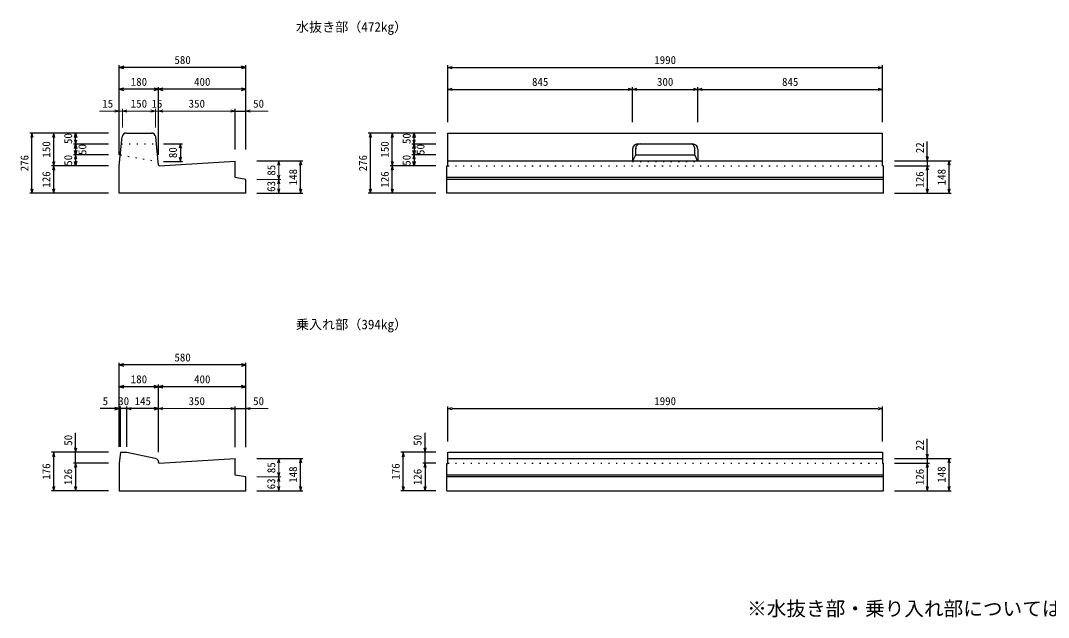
# Model space of a CAD drawing. Units: millimetres, scale not verified. Extents: x -8400 to 8400, y -5940 to 5940.
# Drawn here: x -2019 to 2689, y 227 to 2961 of the extents above; entities that cross this region are included whole.
import ezdxf
from ezdxf.enums import TextEntityAlignment as Align

# ---------------------------------------------------------------- set-up
doc = ezdxf.new("R2010")
doc.units = ezdxf.units.MM
doc.header["$LTSCALE"] = 20
doc.linetypes.add('DOTTED', pattern=[1.75, 0.25, -1.5])
for name, color, linetype, lineweight in [('0-0_DIM', 7, 'Continuous', 25), ('0-5_OUTLINE', 3, 'Continuous', 25), ('0-6_OUTLINE2', 4, 'DOTTED', 25), ('0-7_TXT', 7, 'Continuous', 25)]:
    doc.layers.add(name, color=color, linetype=linetype, lineweight=lineweight)
doc.styles.add('ＭＳ ゴシック', font='')
doc.styles.get('ＭＳ ゴシック').set_extended_font_data('MS Gothic')

msp = doc.modelspace()

# ---------------------------------------------------------------- linework, layer by layer
at = {"layer": '0-0_DIM'}
for p, q in [((-1566.55, 2345.54), (-1566.55, 2755.74)), ((-986.55, 2745.74), (-1566.55, 2745.74)), ((-986.55, 2369.54), (-986.55, 2755.74)), ((-61.55, 2495.54), (-61.55, 2755.54)), ((-61.55, 2745.54), (1928.45, 2745.54)), ((1928.45, 2495.54), (1928.45, 2755.54)), ((-1386.55, 2645.74), (-1566.55, 2645.74)), ((-1386.55, 2345.54), (-1386.55, 2655.74)), ((-986.55, 2645.74), (-1386.55, 2645.74)), ((-61.55, 2645.54), (783.45, 2645.54)), ((783.45, 2495.54), (783.45, 2655.54)), ((783.45, 2645.54), (1083.45, 2645.54)), ((1083.45, 2495.54), (1083.45, 2655.54)), ((1083.45, 2645.54), (1928.45, 2645.54)), ((-1036.55, 2369.54), (-1036.55, 2555.74)), ((-1036.55, 2545.74), (-986.55, 2545.74)), ((-1616.55, 2445.54), (-1976.55, 2445.54)), ((-1966.55, 2169.54), (-1966.55, 2445.54)), ((-1866.55, 2295.54), (-1866.55, 2445.54)), ((-1766.55, 2394.39), (-1766.55, 2445.54)), ((-116.55, 2445.54), (-426.55, 2445.54)), ((-416.55, 2169.54), (-416.55, 2445.54)), ((-316.55, 2295.54), (-316.55, 2445.54)), ((-216.55, 2394.39), (-216.55, 2445.54)), ((2133.45, 2317.75), (2133.45, 2406.72)), ((-1616.55, 2394.39), (-1776.55, 2394.39)), ((-1766.55, 2394.39), (-1766.55, 2345.54)), ((-1363.55, 2395.54), (-1276.93, 2395.54)), ((-1286.93, 2395.54), (-1286.93, 2315.54)), ((-116.55, 2394.39), (-226.55, 2394.39)), ((-216.55, 2394.39), (-216.55, 2345.54)), ((-1616.55, 2345.54), (-1776.55, 2345.54)), ((-1766.55, 2345.54), (-1766.55, 2295.54)), ((-1363.55, 2315.54), (-1276.93, 2315.54)), ((-936.55, 2317.54), (-726.55, 2317.54)), ((-736.55, 2169.54), (-736.55, 2317.54)), ((-116.55, 2345.54), (-226.55, 2345.54)), ((-216.55, 2345.54), (-216.55, 2295.54)), ((1983.45, 2317.75), (2243.45, 2317.75)), ((2133.45, 2317.75), (2133.45, 2295.54)), ((2233.45, 2169.54), (2233.45, 2317.75)), ((-1616.55, 2295.54), (-1876.55, 2295.54)), ((-1866.55, 2169.54), (-1866.55, 2295.54)), ((-116.55, 2295.54), (-326.55, 2295.54)), ((-316.55, 2169.54), (-316.55, 2295.54)), ((1983.45, 2295.54), (2143.45, 2295.54)), ((2133.45, 2295.54), (2133.45, 2169.54)), ((-1616.55, 2169.54), (-1976.55, 2169.54)), ((-936.55, 2169.54), (-726.55, 2169.54)), ((-116.55, 2169.54), (-426.55, 2169.54)), ((1983.45, 2169.54), (2243.45, 2169.54)), ((-1566.55, 1008.05), (-1566.55, 1393.25)), ((-986.55, 1383.25), (-1566.55, 1383.25)), ((-986.55, 1007.05), (-986.55, 1393.25)), ((-1386.55, 1283.25), (-1566.55, 1283.25)), ((-1386.55, 983.05), (-1386.55, 1293.25)), ((-986.55, 1283.25), (-1386.55, 1283.25)), ((-1566.55, 1183.25), (-1653.79, 1183.25)), ((-1561.55, 1008.05), (-1561.55, 1193.25)), ((-1531.55, 1008.05), (-1531.55, 1193.25)), ((-1386.55, 1183.25), (-1531.55, 1183.25)), ((-1036.55, 1007.05), (-1036.55, 1193.25)), ((-1036.55, 1183.25), (-986.55, 1183.25)), ((-61.55, 1033.05), (-61.55, 1193.05)), ((-41.55, 1183.05), (1908.45, 1183.05)), ((1928.45, 1033.05), (1928.45, 1193.05)), ((-1766.55, 983.05), (-1766.55, 1072.1)), ((-166.55, 983.05), (-166.55, 1072.1)), ((2133.45, 955.26), (2133.45, 1044.22)), ((-1616.55, 983.05), (-1876.55, 983.05)), ((-1866.55, 807.05), (-1866.55, 983.05)), ((-1766.55, 933.05), (-1766.55, 983.05)), ((-936.55, 955.05), (-726.55, 955.05)), ((-736.55, 807.05), (-736.55, 955.05)), ((-116.55, 983.05), (-276.55, 983.05)), ((-266.55, 807.05), (-266.55, 983.05)), ((-166.55, 933.05), (-166.55, 983.05)), ((1983.45, 955.26), (2243.45, 955.26)), ((2133.45, 955.26), (2133.45, 933.05)), ((2233.45, 807.05), (2233.45, 955.26)), ((-1616.55, 933.05), (-1776.55, 933.05)), ((-1766.55, 933.05), (-1766.55, 807.05)), ((-116.55, 933.05), (-176.55, 933.05)), ((-166.55, 933.05), (-166.55, 807.05)), ((1983.45, 933.05), (2143.45, 933.05)), ((2133.45, 933.05), (2133.45, 807.05)), ((-1616.55, 807.05), (-1876.55, 807.05)), ((-936.55, 807.05), (-726.55, 807.05)), ((-116.55, 807.05), (-276.55, 807.05)), ((1983.45, 807.05), (2243.45, 807.05))]:
    msp.add_line(p, q, dxfattribs=at)
at = {"layer": '0-0_DIM', "lineweight": 13}
for p, q in [((-1566.55, 2545.74), (-1656.55, 2545.74)), ((-1551.55, 2545.74), (-1566.55, 2545.74)), ((-1551.55, 2470.54), (-1551.55, 2555.74)), ((-1551.55, 2545.74), (-1401.55, 2545.74)), ((-1401.55, 2470.54), (-1401.55, 2555.74)), ((-1386.55, 2545.74), (-1401.55, 2545.74)), ((-1386.55, 2545.74), (-1036.55, 2545.74)), ((-885.36, 2545.74), (-986.55, 2545.74)), ((-836.55, 2317.54), (-836.55, 2232.54)), ((-936.55, 2232.54), (-826.55, 2232.54)), ((-836.55, 2232.54), (-836.55, 2169.54)), ((-1386.55, 1183.25), (-1366.55, 1177.89)), ((-1386.55, 1183.25), (-1036.55, 1183.25)), ((-885.36, 1183.25), (-986.55, 1183.25)), ((-836.55, 955.05), (-836.55, 870.05)), ((-936.55, 870.05), (-826.55, 870.05)), ((-836.55, 870.05), (-836.55, 807.05))]:
    msp.add_line(p, q, dxfattribs=at)
at = {"layer": '0-0_DIM'}
for points in [[(-1546.55, 2751.1), (-1566.55, 2745.74), (-1546.55, 2740.38)], [(-1006.55, 2740.38), (-986.55, 2745.74), (-1006.55, 2751.1)], [(-41.55, 2740.19), (-61.55, 2745.54), (-41.55, 2750.9)], [(1908.45, 2750.9), (1928.45, 2745.54), (1908.45, 2740.19)], [(-1546.55, 2651.1), (-1566.55, 2645.74), (-1546.55, 2640.38)], [(-1406.55, 2640.38), (-1386.55, 2645.74), (-1406.55, 2651.1)], [(-1366.55, 2651.1), (-1386.55, 2645.74), (-1366.55, 2640.38)], [(-1006.55, 2640.38), (-986.55, 2645.74), (-1006.55, 2651.1)], [(-41.55, 2640.19), (-61.55, 2645.54), (-41.55, 2650.9)], [(763.45, 2650.9), (783.45, 2645.54), (763.45, 2640.19)], [(803.45, 2640.19), (783.45, 2645.54), (803.45, 2650.9)], [(1063.45, 2650.9), (1083.45, 2645.54), (1063.45, 2640.19)], [(1103.45, 2640.19), (1083.45, 2645.54), (1103.45, 2650.9)], [(1908.45, 2650.9), (1928.45, 2645.54), (1908.45, 2640.19)], [(-1961.19, 2425.54), (-1966.55, 2445.54), (-1971.9, 2425.54)], [(-1861.19, 2425.54), (-1866.55, 2445.54), (-1871.9, 2425.54)], [(-1771.9, 2425.54), (-1766.55, 2445.54), (-1761.19, 2425.54)], [(-1771.9, 2414.39), (-1766.55, 2394.39), (-1761.19, 2414.39)], [(-411.19, 2425.54), (-416.55, 2445.54), (-421.9, 2425.54)], [(-311.19, 2425.54), (-316.55, 2445.54), (-321.9, 2425.54)], [(-221.9, 2425.54), (-216.55, 2445.54), (-211.19, 2425.54)], [(-221.9, 2414.39), (-216.55, 2394.39), (-211.19, 2414.39)], [(-1771.9, 2374.39), (-1766.55, 2394.39), (-1761.19, 2374.39)], [(-1761.19, 2365.54), (-1766.55, 2345.54), (-1771.9, 2365.54)], [(-1281.57, 2375.54), (-1286.93, 2395.54), (-1292.28, 2375.54)], [(-221.9, 2374.39), (-216.55, 2394.39), (-211.19, 2374.39)], [(-211.19, 2365.54), (-216.55, 2345.54), (-221.9, 2365.54)], [(-1871.9, 2315.54), (-1866.55, 2295.54), (-1861.19, 2315.54)], [(-1761.19, 2325.54), (-1766.55, 2345.54), (-1771.9, 2325.54)], [(-1761.19, 2315.54), (-1766.55, 2295.54), (-1771.9, 2315.54)], [(-1292.28, 2335.54), (-1286.93, 2315.54), (-1281.57, 2335.54)], [(-731.19, 2297.54), (-736.55, 2317.54), (-741.9, 2297.54)], [(-321.9, 2315.54), (-316.55, 2295.54), (-311.19, 2315.54)], [(-211.19, 2325.54), (-216.55, 2345.54), (-221.9, 2325.54)], [(-211.19, 2315.54), (-216.55, 2295.54), (-221.9, 2315.54)], [(2128.1, 2337.75), (2133.45, 2317.75), (2138.81, 2337.75)], [(2238.81, 2297.75), (2233.45, 2317.75), (2228.1, 2297.75)], [(-1861.19, 2275.54), (-1866.55, 2295.54), (-1871.9, 2275.54)], [(-311.19, 2275.54), (-316.55, 2295.54), (-321.9, 2275.54)], [(2138.81, 2275.54), (2133.45, 2295.54), (2128.1, 2275.54)], [(-1971.9, 2189.54), (-1966.55, 2169.54), (-1961.19, 2189.54)], [(-1871.9, 2189.54), (-1866.55, 2169.54), (-1861.19, 2189.54)], [(-741.9, 2189.54), (-736.55, 2169.54), (-731.19, 2189.54)], [(-421.9, 2189.54), (-416.55, 2169.54), (-411.19, 2189.54)], [(-321.9, 2189.54), (-316.55, 2169.54), (-311.19, 2189.54)], [(2128.1, 2189.54), (2133.45, 2169.54), (2138.81, 2189.54)], [(2228.1, 2189.54), (2233.45, 2169.54), (2238.81, 2189.54)], [(-1546.55, 1388.61), (-1566.55, 1383.25), (-1546.55, 1377.89)], [(-1006.55, 1377.89), (-986.55, 1383.25), (-1006.55, 1388.61)], [(-1546.55, 1288.61), (-1566.55, 1283.25), (-1546.55, 1277.89)], [(-1406.55, 1277.89), (-1386.55, 1283.25), (-1406.55, 1288.61)], [(-1366.55, 1288.61), (-1386.55, 1283.25), (-1366.55, 1277.89)], [(-1006.55, 1277.89), (-986.55, 1283.25), (-1006.55, 1288.61)], [(-1586.55, 1177.89), (-1566.55, 1183.25), (-1586.55, 1188.61)], [(-1531.55, 1183.25), (-1561.55, 1183.25), (-1566.55, 1183.25)], [(-1511.55, 1177.89), (-1531.55, 1183.25), (-1511.55, 1188.61)], [(-1406.55, 1177.89), (-1386.55, 1183.25), (-1406.55, 1188.61)], [(-41.55, 1177.69), (-61.55, 1183.05), (-41.55, 1188.41)], [(1908.45, 1188.41), (1928.45, 1183.05), (1908.45, 1177.69)], [(-1771.9, 1003.05), (-1766.55, 983.05), (-1761.19, 1003.05)], [(-171.9, 1003.05), (-166.55, 983.05), (-161.19, 1003.05)], [(-1861.19, 963.05), (-1866.55, 983.05), (-1871.9, 963.05)], [(-731.19, 935.05), (-736.55, 955.05), (-741.9, 935.05)], [(-261.19, 963.05), (-266.55, 983.05), (-271.9, 963.05)], [(2128.1, 975.26), (2133.45, 955.26), (2138.81, 975.26)], [(2238.81, 935.26), (2233.45, 955.26), (2228.1, 935.26)], [(-1761.19, 913.05), (-1766.55, 933.05), (-1771.9, 913.05)], [(-1761.19, 913.05), (-1766.55, 933.05), (-1771.9, 913.05)], [(-161.19, 913.05), (-166.55, 933.05), (-171.9, 913.05)], [(-161.19, 913.05), (-166.55, 933.05), (-171.9, 913.05)], [(2138.81, 913.05), (2133.45, 933.05), (2128.1, 913.05)], [(-1871.9, 827.05), (-1866.55, 807.05), (-1861.19, 827.05)], [(-1771.9, 827.05), (-1766.55, 807.05), (-1761.19, 827.05)], [(-741.9, 827.05), (-736.55, 807.05), (-731.19, 827.05)], [(-271.9, 827.05), (-266.55, 807.05), (-261.19, 827.05)], [(-171.9, 827.05), (-166.55, 807.05), (-161.19, 827.05)], [(2128.1, 827.05), (2133.45, 807.05), (2138.81, 827.05)], [(2228.1, 827.05), (2233.45, 807.05), (2238.81, 827.05)]]:
    msp.add_lwpolyline(points, dxfattribs=at)
at = {"layer": '0-0_DIM', "lineweight": 13}
for points in [[(-1586.55, 2540.38), (-1566.55, 2545.74), (-1586.55, 2551.1)], [(-1531.55, 2551.1), (-1551.55, 2545.74), (-1531.55, 2540.38)], [(-1421.55, 2540.38), (-1401.55, 2545.74), (-1421.55, 2551.1)], [(-1366.55, 2551.1), (-1386.55, 2545.74), (-1366.55, 2540.38)], [(-1366.55, 2551.1), (-1386.55, 2545.74), (-1366.55, 2540.38)], [(-1056.55, 2551.1), (-1036.55, 2545.74), (-1056.55, 2540.38)], [(-966.55, 2551.1), (-986.55, 2545.74), (-966.55, 2540.38)], [(-841.9, 2297.54), (-836.55, 2317.54), (-831.19, 2297.54)], [(-831.19, 2252.54), (-836.55, 2232.54), (-841.9, 2252.54)], [(-831.19, 2212.54), (-836.55, 2232.54), (-841.9, 2212.54)], [(-841.9, 2189.54), (-836.55, 2169.54), (-831.19, 2189.54)], [(-1366.55, 1188.61), (-1386.55, 1183.25), (-1366.55, 1177.89)], [(-1056.55, 1188.61), (-1036.55, 1183.25), (-1056.55, 1177.89)], [(-966.55, 1188.61), (-986.55, 1183.25), (-966.55, 1177.89)], [(-841.9, 935.05), (-836.55, 955.05), (-831.19, 935.05)], [(-831.19, 890.05), (-836.55, 870.05), (-841.9, 890.05)], [(-831.19, 850.05), (-836.55, 870.05), (-841.9, 850.05)], [(-841.9, 827.05), (-836.55, 807.05), (-831.19, 827.05)]]:
    msp.add_lwpolyline(points, dxfattribs=at)
at = {"layer": '0-0_DIM'}
msp.add_circle((-1561.55, 1183.25), 2.5, dxfattribs=at)
at = {"layer": '0-5_OUTLINE'}
for p, q in [((-1566.55, 2295.54), (-1553.35, 2427.53)), ((-1533.45, 2445.54), (-1419.65, 2445.54)), ((-1386.83, 2298.41), (-1399.74, 2427.53)), ((-61.55, 2445.54), (1928.45, 2445.54)), ((1928.45, 2294.54), (1928.45, 2445.54)), ((783.45, 2370.54), (783.45, 2314.67)), ((798.45, 2345.54), (798.45, 2375.54)), ((808.45, 2395.54), (1058.45, 2395.54)), ((1068.45, 2345.54), (1068.45, 2375.54)), ((1083.45, 2370.54), (1083.45, 2314.67)), ((-1383.67, 2295.72), (-1036.55, 2316.54)), ((-1036.55, 2241.1), (-1036.55, 2316.54)), ((-61.55, 2317.75), (1928.45, 2317.75)), ((783.45, 2314.67), (798.45, 2345.54)), ((798.45, 2345.54), (1068.45, 2345.54)), ((1083.45, 2314.67), (1068.45, 2345.54)), ((-1566.55, 2169.54), (-1566.55, 2295.54)), ((1928.45, 2294.54), (1933.45, 2294.54)), ((1933.45, 2169.54), (1933.45, 2294.54)), ((-986.55, 2232.77), (-1036.55, 2241.1)), ((-986.55, 2169.54), (-986.55, 2232.77)), ((1933.45, 2241.1), (-66.55, 2241.1)), ((1933.45, 2232.77), (-66.55, 2232.77)), ((-986.55, 2169.54), (-1566.55, 2169.54)), ((-1561.55, 983.05), (-1566.55, 933.05)), ((-1561.55, 983.05), (-1531.55, 983.05)), ((-1531.55, 983.05), (-1402.88, 956.06)), ((-1383.67, 933.22), (-1036.55, 954.05)), ((-1036.55, 878.61), (-1036.55, 954.05)), ((-61.55, 932.01), (-61.55, 983.05)), ((-61.55, 955.26), (1928.45, 955.26)), ((-1566.55, 933.05), (-1566.55, 807.05)), ((-1387.09, 938.47), (-1386.83, 935.92)), ((-66.55, 932.01), (-61.55, 932.01)), ((-66.55, 807.05), (-66.55, 932.01)), ((1928.45, 932.01), (1933.45, 932.01)), ((1933.45, 807.05), (1933.45, 932.01)), ((-986.55, 870.27), (-1036.55, 878.61)), ((-986.55, 807.05), (-986.55, 870.27)), ((1933.45, 878.61), (-66.55, 878.61)), ((1933.45, 870.27), (-66.55, 870.27)), ((-1566.55, 807.05), (-986.55, 807.05)), ((-66.55, 807.05), (1933.45, 807.05))]:
    msp.add_line(p, q, dxfattribs=at)
for points in [[(1933.45, 2169.54), (-66.55, 2169.54), (-66.55, 2294.54), (-61.55, 2294.54), (-61.55, 2445.54)], [(-1402.88, 956.06), (-1399.55, 955.05), (-1396.44, 953.47), (-1393.65, 951.38), (-1391.26, 948.84), (-1389.35, 945.92), (-1387.98, 942.72), (-1387.19, 939.32), (-1387.09, 938.47)], [(-61.55, 983.05), (1928.45, 983.05), (1928.45, 932.01)], [(-1383.67, 933.22), (-1384.19, 933.24), (-1384.7, 933.34), (-1385.19, 933.53), (-1385.63, 933.81), (-1386.03, 934.16), (-1386.35, 934.57), (-1386.6, 935.02), (-1386.77, 935.52), (-1386.83, 935.92)]]:
    msp.add_lwpolyline(points, dxfattribs=at)
for centre, radius, start, end in [((-1533.45, 2425.54), 20, 90, 174.28941), ((-1419.65, 2425.54), 20, 5.71059, 90), ((808.45, 2370.54), 25, 90, 180), ((818.45, 2375.54), 20, 90, 185.80854), ((1048.45, 2375.54), 20, 0, 90), ((1058.45, 2370.54), 25, 0, 90), ((-1383.85, 2298.71), 3, 185.71059, 273.43363)]:
    msp.add_arc(centre, radius, start, end, dxfattribs=at)
at = {"layer": '0-6_OUTLINE2'}
for p, q in [((-1556.55, 2395.54), (-1396.55, 2395.54)), ((-1561.55, 2345.54), (-1388.46, 2314.67)), ((783.45, 2314.67), (1083.45, 2314.67)), ((-61.55, 2295.54), (1928.45, 2295.54)), ((-61.55, 933.05), (1928.45, 933.05))]:
    msp.add_line(p, q, dxfattribs=at)

# ---------------------------------------------------------------- texts
at = {"layer": '0-0_DIM', "style": 'ＭＳ ゴシック'}
for s, p in [('580', (-1314.05, 2750.74)), ('1990', (883.45, 2750.54)), ('180', (-1514.05, 2650.74)), ('400', (-1224.05, 2650.74)), ('845', (323.45, 2650.54)), ('300', (895.95, 2650.54)), ('845', (1468.45, 2650.54)), ('15', (-1644.52, 2550.61)), ('150', (-1514.05, 2550.74)), ('15', (-1419.05, 2550.61)), ('350', (-1249.05, 2550.74)), ('50', (-953.64, 2550.61)), ('580', (-1314.05, 1388.25)), ('180', (-1514.05, 1288.25)), ('400', (-1224.05, 1288.25)), ('5', (-1642.81, 1188.25)), ('30', (-1571.55, 1188.25)), ('145', (-1496.55, 1188.25)), ('350', (-1249.05, 1188.25)), ('50', (-953.64, 1188.12)), ('1990', (883.45, 1188.05))]:
    msp.add_text(s, height=36.66, dxfattribs=at).set_placement(p, align=Align.BOTTOM_LEFT)
for s, p in [('150', (-1871.55, 2333.04)), ('50', (-1771.55, 2394.97)), ('150', (-321.55, 2333.04)), ('50', (-221.55, 2394.97)), ('50', (-1706.55, 2344.97)), ('80', (-1291.93, 2330.54)), ('50', (-158.03, 2344.97)), ('22', (2128.98, 2353.05)), ('276', (-1971.55, 2270.04)), ('50', (-1771.55, 2295.54)), ('276', (-421.55, 2270.04)), ('50', (-221.55, 2295.54)), ('126', (-1871.55, 2195.04)), ('85', (-841.1, 2250.04)), ('148', (-741.55, 2206.04)), ('126', (-321.55, 2195.04)), ('126', (2128.45, 2195.04)), ('148', (2228.45, 2206.15)), ('63', (-841.55, 2176.04)), ('50', (-1771.29, 1013.13)), ('50', (-171.29, 1013.13)), ('22', (2128.98, 990.55)), ('176', (-1871.55, 857.55)), ('126', (-1771.55, 832.55)), ('85', (-841.1, 887.55)), ('148', (-741.55, 843.55)), ('176', (-271.55, 857.55)), ('126', (-171.55, 832.55)), ('126', (2128.45, 832.55)), ('148', (2228.45, 843.65)), ('63', (-841.55, 813.55))]:
    msp.add_text(s, height=36.66, rotation=90, dxfattribs=at).set_placement(p, align=Align.BOTTOM_LEFT)
at = {"layer": '0-7_TXT', "style": 'ＭＳ ゴシック'}
for s, height, p in [('水抜き部（472kg）', 43.99, (-758.05, 2896.07)), ('乗入れ部（394kg）', 43.99, (-758.05, 1533.58)), ('※水抜き部・乗り入れ部については草防止仕様はございません。', 65.98, (1308.39, 214.33))]:
    msp.add_text(s, height=height, dxfattribs=at).set_placement(p, align=Align.BOTTOM_LEFT)

doc.saveas('drawing.dxf')
